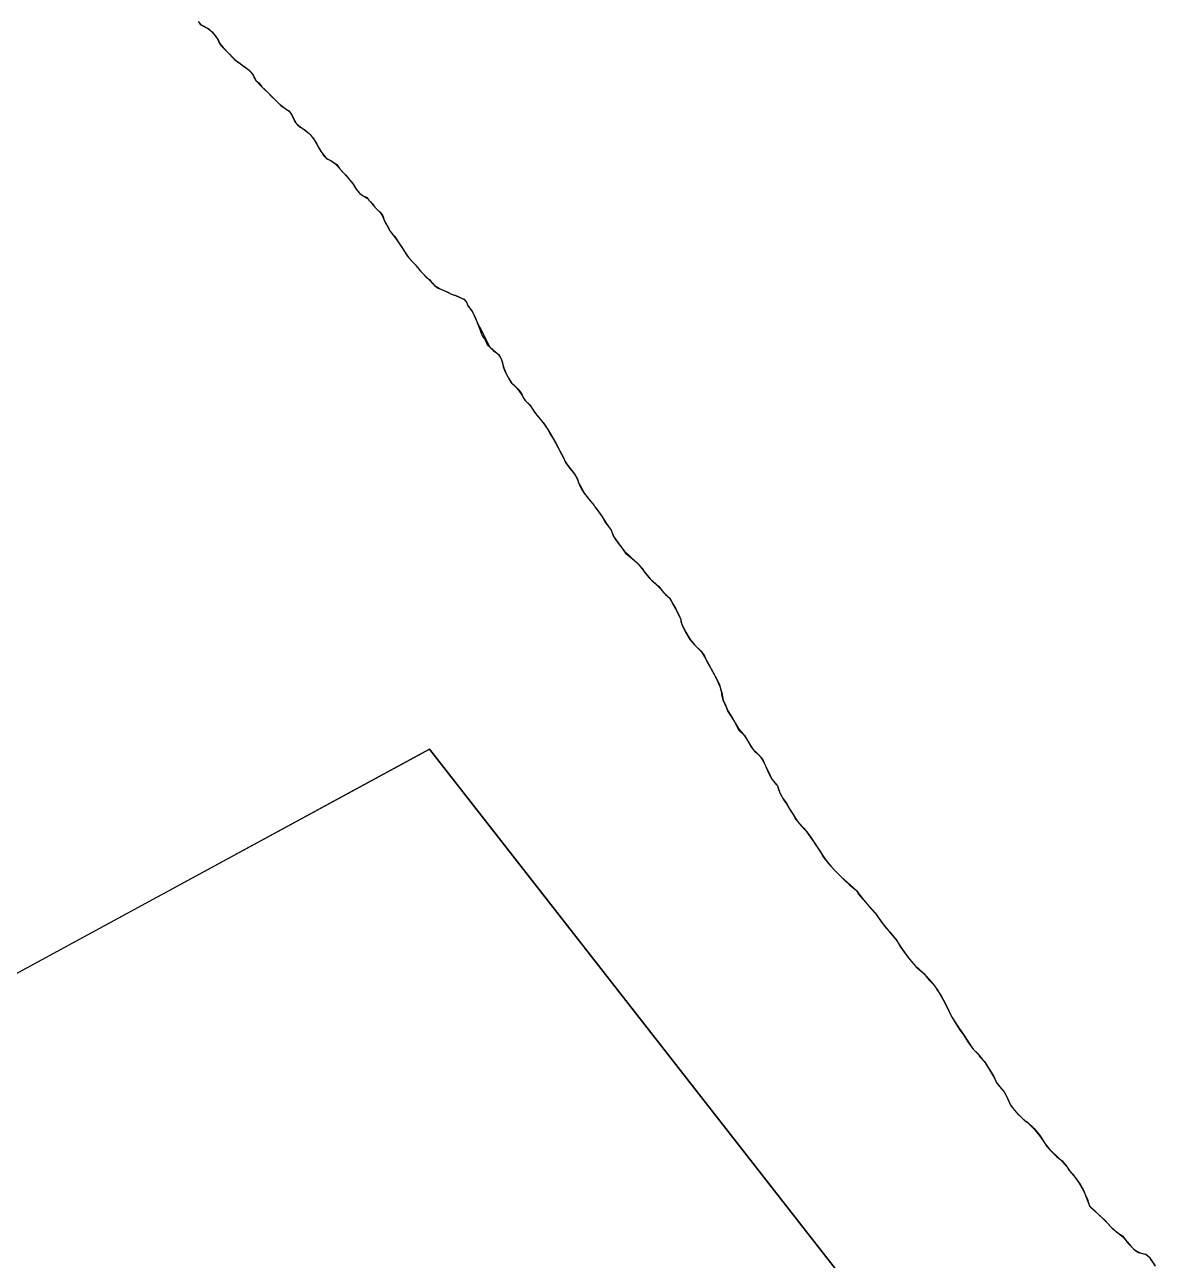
# Model space of a CAD drawing. Header units: inches. Extents: x 11258954 to 11313122, y 3645444 to 3695200.
# Drawn here: x 11299335 to 11300951, y 3670665 to 3672432 of the extents above; entities that cross this region are included whole.
import ezdxf

# ---------------------------------------------------------------- set-up
doc = ezdxf.new("R2010")
doc.units = ezdxf.units.IN
doc.header["$MEASUREMENT"] = 0
doc.layers.add('AnnexationHistory', color=183, linetype='Continuous')
doc.layers.add('ZipCode', color=108, linetype='Continuous')

msp = doc.modelspace()

# ---------------------------------------------------------------- linework, layer by layer
at = {"layer": 'AnnexationHistory'}
for points in [[(11299585.0335, 3672433.8045, 0), (11299590.566, 3672429.8355, 0), (11299598.05, 3672426.3, 0), (11299601.9, 3672422.5315, 0), (11299608.2555, 3672415.368, 0), (11299612.008, 3672409.5125, 0), (11299614.0575, 3672404.9165, 0), (11299618.798, 3672399.2715, 0), (11299627.9015, 3672389.7445, 0), (11299634.7765, 3672382.518, 0), (11299639.237, 3672378.2985, 0), (11299643.3425, 3672376.299, 0), (11299647.8395, 3672372.7825, 0), (11299653.9045, 3672368.545, 0), (11299658.272, 3672364.3885, 0), (11299661.4455, 3672359.662, 0), (11299663.223, 3672356.0955, 0), (11299665.6265, 3672352.219, 0), (11299671.7815, 3672345.8, 0), (11299681.0775, 3672336.4365, 0), (11299694.2185, 3672323.565, 0), (11299701.2145, 3672316.6715, 0), (11299705.7715, 3672313.361, 0), (11299712.5, 3672309, 0), (11299714.6135, 3672306.307, 0), (11299716.415, 3672303.5265, 0), (11299719.7345, 3672296.343, 0), (11299722.401, 3672291.699, 0), (11299726.2885, 3672288.0345, 0), (11299735.136, 3672281.6885, 0), (11299741.5265, 3672276.441, 0), (11299743.346, 3672274.5915, 0), (11299747.2115, 3672270.1675, 0), (11299751.6205, 3672262.791, 0), (11299754.7055, 3672257.2125, 0), (11299759.077, 3672249.8145, 0), (11299762.723, 3672244.549, 0), (11299767.0685, 3672240.421, 0), (11299772.5535, 3672237.6255, 0), (11299777.6875, 3672234.204, 0), (11299783.755, 3672228.437, 0), (11299802.45, 3672206.95, 0), (11299809.4735, 3672196.4855, 0), (11299814.001, 3672190.4635, 0), (11299819.771, 3672186.807, 0), (11299824.3775, 3672184.1705, 0), (11299828.722, 3672179.446, 0), (11299835.7245, 3672171.0925, 0), (11299843.2, 3672163.7, 0), (11299846.1275, 3672159.2225, 0), (11299849.454, 3672151.7835, 0), (11299850.9035, 3672148.3165, 0), (11299855.304, 3672140.6775, 0), (11299857.1225, 3672137.2275, 0), (11299866.6045, 3672124.6915, 0), (11299883.6105, 3672099.327, 0), (11299892.589, 3672089.6235, 0), (11299896.654, 3672085.1905, 0), (11299899.903, 3672080.7885, 0), (11299911.389, 3672069.108, 0), (11299917.275, 3672062.9275, 0), (11299920.9585, 3672058.9985, 0), (11299923.9735, 3672057.062, 0), (11299928.729, 3672054.4835, 0), (11299935.512, 3672051.4295, 0), (11299943.949, 3672047.04, 0), (11299947.5785, 3672045.903, 0), (11299951.2, 3672044.95, 0), (11299954.595, 3672043.209, 0), (11299958.604, 3672041.2725, 0), (11299963.05, 3672039.2125, 0), (11299965.999, 3672035.526, 0), (11299969.002, 3672029.8365, 0), (11299970.6885, 3672027.352, 0), (11299974.4755, 3672022.005, 0), (11299977.9155, 3672015.846, 0), (11299979.6105, 3672012.2605, 0), (11299984.05, 3672000, 0), (11299986.106, 3671995.0905, 0), (11299987.52, 3671991.134, 0), (11299988.921, 3671986.9085, 0), (11299993.17, 3671981.258, 0), (11299996.213, 3671974.62, 0), (11299999.7, 3671971.17, 0), (11300009.584, 3671962.7235, 0), (11300012.891, 3671959.334, 0), (11300014.6505, 3671956.4195, 0), (11300016.464, 3671952.7465, 0), (11300018.0735, 3671947.787, 0), (11300019.8, 3671941.164, 0), (11300022.6455, 3671934.079, 0), (11300026.592, 3671926.535, 0), (11300030.6, 3671919.85, 0), (11300036.371, 3671914.1675, 0), (11300041.004, 3671909.5725, 0), (11300045.2335, 3671903.3075, 0), (11300048.427, 3671897.681, 0), (11300051.0465, 3671894.0085, 0), (11300055.376, 3671890.075, 0), (11300058.4305, 3671886.28, 0), (11300060.253, 3671883.3255, 0), (11300063.9085, 3671877.91, 0), (11300069.831, 3671870.561, 0), (11300077.6145, 3671860.6685, 0), (11300083.5265, 3671851.847, 0), (11300088.9635, 3671842.8615, 0), (11300093.685, 3671834.583, 0), (11300102.33, 3671817.805, 0), (11300108.4615, 3671806.034, 0), (11300111.4305, 3671801.944, 0), (11300116.5455, 3671795.2205, 0), (11300120.3745, 3671790.3315, 0), (11300123.967, 3671784.4995, 0), (11300125.717, 3671780.484, 0), (11300126.3085, 3671778.348, 0), (11300129.1375, 3671771.785, 0), (11300131.478, 3671767.5585, 0), (11300134.2675, 3671762.5785, 0), (11300138.344, 3671757.3315, 0), (11300140.589, 3671754.647, 0), (11300144.1895, 3671750.3935, 0), (11300149.204, 3671744.3625, 0), (11300150.1, 3671742.4, 0), (11300153.4375, 3671738.1215, 0), (11300156.758, 3671733.5725, 0), (11300160.861, 3671727.6175, 0), (11300164.475, 3671721.341, 0), (11300167.5095, 3671716.979, 0), (11300171.027, 3671712.5885, 0), (11300173.1905, 3671709.3395, 0), (11300174.6845, 3671705.5485, 0), (11300176.3755, 3671701.258, 0), (11300179.692, 3671696.0085, 0), (11300184.833, 3671688.9845, 0), (11300191.722, 3671679.7705, 0), (11300208.0465, 3671664.5335, 0), (11300213.5505, 3671659.046, 0), (11300222.2855, 3671647.707, 0), (11300228.854, 3671639.6955, 0), (11300237.1055, 3671632.45, 0), (11300243.101, 3671626.548, 0), (11300247.0965, 3671621.7315, 0), (11300256.55, 3671612.05, 0), (11300258.9805, 3671608.101, 0), (11300261.511, 3671603.9885, 0), (11300265.5815, 3671596.7215, 0), (11300270.263, 3671587.27, 0), (11300272.9135, 3671581.5785, 0), (11300273.325, 3671577.6345, 0), (11300274.795, 3671573.597, 0), (11300279.672, 3671563.4165, 0), (11300285.95, 3671552.7, 0), (11300292.85, 3671544.8, 0), (11300301.7975, 3671536.0275, 0), (11300308.1135, 3671525.871, 0), (11300312.9425, 3671517.0835, 0), (11300319.027, 3671505.854, 0), (11300324.2195, 3671495.8335, 0), (11300328.752, 3671485.6935, 0), (11300331.344, 3671476.615, 0), (11300333.2, 3671466.3, 0), (11300334.655, 3671463.364, 0), (11300336.987, 3671458.1325, 0), (11300339.984, 3671450.921, 0), (11300346.5635, 3671440.528, 0), (11300350.588, 3671433.656, 0), (11300355.752, 3671424.598, 0), (11300362.324, 3671416.959, 0), (11300365.557, 3671412.484, 0), (11300369.9345, 3671405.208, 0), (11300375.734, 3671396.009, 0), (11300382.001, 3671390.2565, 0), (11300386.835, 3671385.1695, 0), (11300390.6895, 3671378.972, 0), (11300394.8485, 3671370.2675, 0), (11300400.0555, 3671359.422, 0), (11300403.611, 3671352.556, 0), (11300408.5645, 3671346.0195, 0), (11300410.846, 3671343.6945, 0), (11300412.359, 3671338.519, 0), (11300415.531, 3671331.532, 0), (11300419.1615, 3671324.8545, 0), (11300423.862, 3671318.6695, 0), (11300429.264, 3671309.2055, 0), (11300434.902, 3671300.24, 0), (11300438.881, 3671294.0975, 0), (11300442.383, 3671289.469, 0), (11300450.152, 3671280.8175, 0), (11300451.8665, 3671278.8905, 0), (11300458.753, 3671269.5005, 0), (11300464.8255, 3671260.75, 0), (11300470.7975, 3671251.84, 0), (11300475.2475, 3671244.5005, 0), (11300480.8045, 3671236.7505, 0), (11300487.905, 3671228.201, 0), (11300493.84, 3671221.7225, 0), (11300502.1905, 3671213.5625, 0), (11300524, 3671194, 0), (11300527.1215, 3671189.024, 0), (11300534.328, 3671180.203, 0), (11300544.383, 3671168.368, 0), (11300551.189, 3671160.9345, 0), (11300559.803, 3671148.888, 0), (11300572.3255, 3671132.974, 0), (11300580.591, 3671123.379, 0), (11300587.27, 3671112.804, 0), (11300598.0285, 3671098.0635, 0), (11300604.2975, 3671090.344, 0), (11300609.695, 3671084.4985, 0), (11300616.7855, 3671078.328, 0), (11300623.858, 3671071.02, 0), (11300633.7885, 3671059.8265, 0), (11300640.0225, 3671050.9455, 0), (11300647.754, 3671037.7155, 0), (11300654.0595, 3671025.342, 0), (11300660.8475, 3671012.399, 0), (11300667.7215, 3671000.5055, 0), (11300672.339, 3670993.766, 0), (11300675.792, 3670989.285, 0), (11300684.226, 3670976.336, 0), (11300690.635, 3670967.165, 0), (11300697.8005, 3670959.9465, 0), (11300704.08, 3670952.5085, 0), (11300707.05, 3670949.3, 0), (11300720.0215, 3670928.0375, 0), (11300721.765, 3670924.869, 0), (11300724.05, 3670919.2, 0), (11300731.6725, 3670910.136, 0), (11300735.1605, 3670906.0055, 0), (11300738.7855, 3670899.199, 0), (11300741.6105, 3670892.7225, 0), (11300743.7625, 3670887.789, 0), (11300747.449, 3670882.783, 0), (11300754.779, 3670874.3395, 0), (11300765.0655, 3670864.6445, 0), (11300768.3805, 3670862.293, 0), (11300778.778, 3670851.9615, 0), (11300786.533, 3670842.318, 0), (11300793.444, 3670831.8815, 0), (11300799.138, 3670824.7385, 0), (11300815.5805, 3670808.9015, 0), (11300824.236, 3670799.755, 0), (11300828.1, 3670793.9645, 0), (11300833.0485, 3670788.2225, 0), (11300835.304, 3670785.6525, 0), (11300837.942, 3670781.912, 0), (11300843.9045, 3670773.049, 0), (11300848.3665, 3670765.408, 0), (11300852.8205, 3670754.1875, 0), (11300856.6025, 3670744.438, 0), (11300857.35, 3670742.5, 0), (11300865.806, 3670734.4915, 0), (11300879.607, 3670721.7235, 0), (11300889.5605, 3670711.0695, 0), (11300897.4875, 3670704.2775, 0), (11300904.618, 3670698.927, 0), (11300910.6965, 3670691.5615, 0), (11300916.6255, 3670685.089, 0), (11300920.4715, 3670681.0405, 0), (11300924.966, 3670677.856, 0), (11300930.678, 3670675.593, 0), (11300937.65, 3670673.85, 0), (11300939.218, 3670672.3855, 0), (11300941.2985, 3670670.4425, 0), (11300942.625, 3670669.2035, 0), (11300944.349, 3670666.3135, 0), (11300950.161, 3670658.22, 0)], [(11300514.125, 3670627.375, 0), (11299913.854, 3671396.311, 0), (11298596.505, 3670680.242, 0)], [(11298596.505, 3670680.242, 0), (11299458.021, 3671148.535, 0), (11299913.854, 3671396.311, 0), (11300514.125, 3670627.375, 0)]]:
    msp.add_polyline3d(points, dxfattribs=at)
at = {"layer": 'ZipCode'}
msp.add_polyline3d([(11299583, 3672436.5, 0), (11299587, 3672431.75, 0), (11299592, 3672429.25, 0), (11299598, 3672426.25, 0), (11299603, 3672421.75, 0), (11299607, 3672416.5, 0), (11299611, 3672411, 0), (11299613, 3672406, 0), (11299616, 3672401.75, 0), (11299620, 3672397.5, 0), (11299624, 3672393.75, 0), (11299624, 3672393.5, 0), (11299628, 3672390, 0), (11299631, 3672386.25, 0), (11299635, 3672382.5, 0), (11299641, 3672378, 0), (11299645, 3672375.25, 0), (11299650, 3672371.25, 0), (11299656, 3672367.25, 0), (11299661, 3672361.5, 0), (11299663, 3672357, 0), (11299666, 3672352, 0), (11299670, 3672348.25, 0), (11299674, 3672343, 0), (11299679, 3672338.25, 0), (11299683, 3672334.5, 0), (11299688, 3672329.5, 0), (11299693, 3672324.5, 0), (11299697, 3672320.75, 0), (11299701, 3672317, 0), (11299707, 3672312.5, 0), (11299708, 3672311.5, 0), (11299712, 3672309, 0), (11299716, 3672305, 0), (11299717, 3672303, 0), (11299719, 3672299.5, 0), (11299721, 3672293.25, 0), (11299725, 3672289, 0), (11299729, 3672285.5, 0), (11299735, 3672282, 0), (11299739, 3672279, 0), (11299743, 3672275.25, 0), (11299746, 3672271.25, 0), (11299749, 3672267.25, 0), (11299752, 3672262.5, 0), (11299755, 3672256.5, 0), (11299759, 3672250.25, 0), (11299762, 3672246, 0), (11299766, 3672241, 0), (11299772, 3672238, 0), (11299777, 3672235, 0), (11299781, 3672232, 0), (11299785, 3672226.5, 0), (11299790, 3672221, 0), (11299794, 3672217, 0), (11299798, 3672212, 0), (11299802, 3672207, 0), (11299806, 3672202, 0), (11299806, 3672201.25, 0), (11299810, 3672195.5, 0), (11299814, 3672190.75, 0), (11299819, 3672187.5, 0), (11299822, 3672185.75, 0), (11299824, 3672185, 0), (11299827, 3672181, 0), (11299832, 3672176, 0), (11299835, 3672171.5, 0), (11299839, 3672167.75, 0), (11299843, 3672163.75, 0), (11299847, 3672158.5, 0), (11299849, 3672152.75, 0), (11299850, 3672150, 0), (11299852, 3672146.5, 0), (11299854, 3672142.5, 0), (11299857, 3672137.5, 0), (11299860, 3672133.5, 0), (11299864, 3672129, 0), (11299868, 3672123, 0), (11299871, 3672118.5, 0), (11299874, 3672114, 0), (11299878, 3672107.75, 0), (11299881, 3672103, 0), (11299884, 3672098.5, 0), (11299888, 3672094.5, 0), (11299893, 3672089.25, 0), (11299896, 3672085.5, 0), (11299900, 3672081, 0), (11299904, 3672076.5, 0), (11299909, 3672071, 0), (11299914, 3672067, 0), (11299917, 3672063, 0), (11299921, 3672059, 0), (11299926, 3672055.5, 0), (11299933, 3672052.5, 0), (11299939, 3672050, 0), (11299945, 3672046.75, 0), (11299950, 3672045.5, 0), (11299951, 3672045, 0), (11299957, 3672042, 0), (11299963, 3672039.5, 0), (11299967, 3672034.5, 0), (11299969, 3672029, 0), (11299973, 3672025, 0), (11299976, 3672019.5, 0), (11299979, 3672012.75, 0), (11299982, 3672006, 0), (11299985, 3672000, 0), (11300000, 3671970.75, 0), (11300005, 3671965.75, 0), (11300009, 3671963.25, 0), (11300013, 3671959.75, 0), (11300016, 3671954.25, 0), (11300018, 3671949, 0), (11300019, 3671943, 0), (11300021, 3671938, 0), (11300023, 3671933, 0), (11300027, 3671926, 0), (11300031, 3671919.75, 0), (11300036, 3671915, 0), (11300041, 3671910.25, 0), (11300045, 3671904.5, 0), (11300047, 3671900, 0), (11300050, 3671895, 0), (11300057, 3671888.5, 0), (11300063, 3671879.5, 0), (11300069, 3671871.5, 0), (11300076, 3671863.25, 0), (11300083, 3671853.25, 0), (11300087, 3671845.25, 0), (11300091, 3671839.5, 0), (11300097, 3671827.75, 0), (11300100, 3671822.5, 0), (11300104, 3671815.25, 0), (11300108, 3671806, 0), (11300113, 3671799.25, 0), (11300121, 3671789.25, 0), (11300125, 3671782.25, 0), (11300127, 3671775.75, 0), (11300130, 3671771, 0), (11300135, 3671761.5, 0), (11300142, 3671753, 0), (11300149, 3671744.75, 0), (11300150, 3671742.5, 0), (11300153, 3671739.25, 0), (11300160, 3671729.25, 0), (11300166, 3671719.25, 0), (11300172, 3671711, 0), (11300173, 3671710, 0), (11300177, 3671699.75, 0), (11300181, 3671694.25, 0), (11300187, 3671686, 0), (11300194, 3671676.5, 0), (11300198, 3671673, 0), (11300204, 3671668.25, 0), (11300210, 3671663.25, 0), (11300218, 3671654.25, 0), (11300221, 3671649.25, 0), (11300227, 3671641.5, 0), (11300232, 3671636.75, 0), (11300241, 3671629, 0), (11300248, 3671620, 0), (11300251, 3671617.25, 0), (11300257, 3671612, 0), (11300263, 3671601, 0), (11300268, 3671591.75, 0), (11300273, 3671581.5, 0), (11300273, 3671578.5, 0), (11300275, 3671574, 0), (11300280, 3671563.25, 0), (11300286, 3671552.75, 0), (11300293, 3671544.75, 0), (11300301, 3671536.75, 0), (11300306, 3671530.5, 0), (11300310, 3671521.25, 0), (11300315, 3671513.5, 0), (11300318, 3671507.25, 0), (11300324, 3671497, 0), (11300328, 3671488, 0), (11300331, 3671477, 0), (11300331, 3671474.5, 0), (11300333, 3671466.25, 0), (11300335.726, 3671460.642, 0), (11300338, 3671455.25, 0), (11300340, 3671450, 0), (11300343, 3671445.75, 0), (11300349, 3671436.25, 0), (11300352, 3671430.5, 0), (11300356, 3671423.5, 0), (11300364, 3671415.5, 0), (11300368, 3671408.5, 0), (11300374, 3671398.5, 0), (11300378, 3671393.25, 0), (11300383, 3671389.25, 0), (11300389, 3671382.75, 0), (11300394, 3671372.5, 0), (11300398, 3671362.5, 0), (11300403, 3671353, 0), (11300411, 3671343.5, 0), (11300414, 3671335, 0), (11300419, 3671324.5, 0), (11300424, 3671318, 0), (11300430, 3671307.25, 0), (11300434, 3671302, 0), (11300437, 3671296.25, 0), (11300442, 3671290.5, 0), (11300449, 3671282.5, 0), (11300456, 3671274.25, 0), (11300460, 3671268, 0), (11300466, 3671259, 0), (11300473, 3671249, 0), (11300476, 3671242.5, 0), (11300484, 3671232.75, 0), (11300492, 3671223.5, 0), (11300499, 3671216.5, 0), (11300507, 3671209, 0), (11300514, 3671202, 0), (11300524, 3671194, 0), (11300527, 3671189, 0), (11300533, 3671181.75, 0), (11300542, 3671171.5, 0), (11300551, 3671161.5, 0), (11300556, 3671154.5, 0), (11300564, 3671143.25, 0), (11300572, 3671133.75, 0), (11300582, 3671122.25, 0), (11300586, 3671114.5, 0), (11300592, 3671106, 0), (11300602, 3671093, 0), (11300609, 3671085.25, 0), (11300612, 3671082.75, 0), (11300620, 3671075.5, 0), (11300628, 3671066, 0), (11300636, 3671057.75, 0), (11300638, 3671053.75, 0), (11300645, 3671043.25, 0), (11300651, 3671032, 0), (11300656, 3671021.75, 0), (11300661, 3671011.5, 0), (11300670, 3670997.5, 0), (11300678, 3670986.5, 0), (11300683, 3670978.5, 0), (11300690, 3670967.5, 0), (11300698, 3670960.25, 0), (11300700, 3670956.75, 0), (11300707, 3670949.25, 0), (11300714, 3670937.5, 0), (11300721, 3670925.75, 0), (11300724, 3670919.25, 0), (11300728, 3670914, 0), (11300735, 3670906.25, 0), (11300738, 3670901, 0), (11300744, 3670887, 0), (11300747, 3670883.25, 0), (11300755, 3670874.25, 0), (11300764, 3670865, 0), (11300768, 3670863, 0), (11300778, 3670853.5, 0), (11300785, 3670845, 0), (11300788, 3670840.75, 0), (11300796, 3670828, 0), (11300802, 3670821.5, 0), (11300810, 3670813.5, 0), (11300818, 3670807.25, 0), (11300825, 3670798.75, 0), (11300828, 3670793.5, 0), (11300835, 3670785.75, 0), (11300842, 3670775.5, 0), (11300848, 3670765.5, 0), (11300854, 3670752.25, 0), (11300857, 3670742.5, 0), (11300860, 3670739.75, 0), (11300869, 3670731.5, 0), (11300879, 3670722.5, 0), (11300888, 3670712.5, 0), (11300896, 3670705.25, 0), (11300904, 3670700, 0), (11300912, 3670689.75, 0), (11300922, 3670679.75, 0), (11300927, 3670676.5, 0), (11300938, 3670673.75, 0), (11300943, 3670669, 0), (11300945, 3670665.75, 0), (11300951, 3670657, 0)], dxfattribs=at)

doc.saveas('drawing.dxf')
